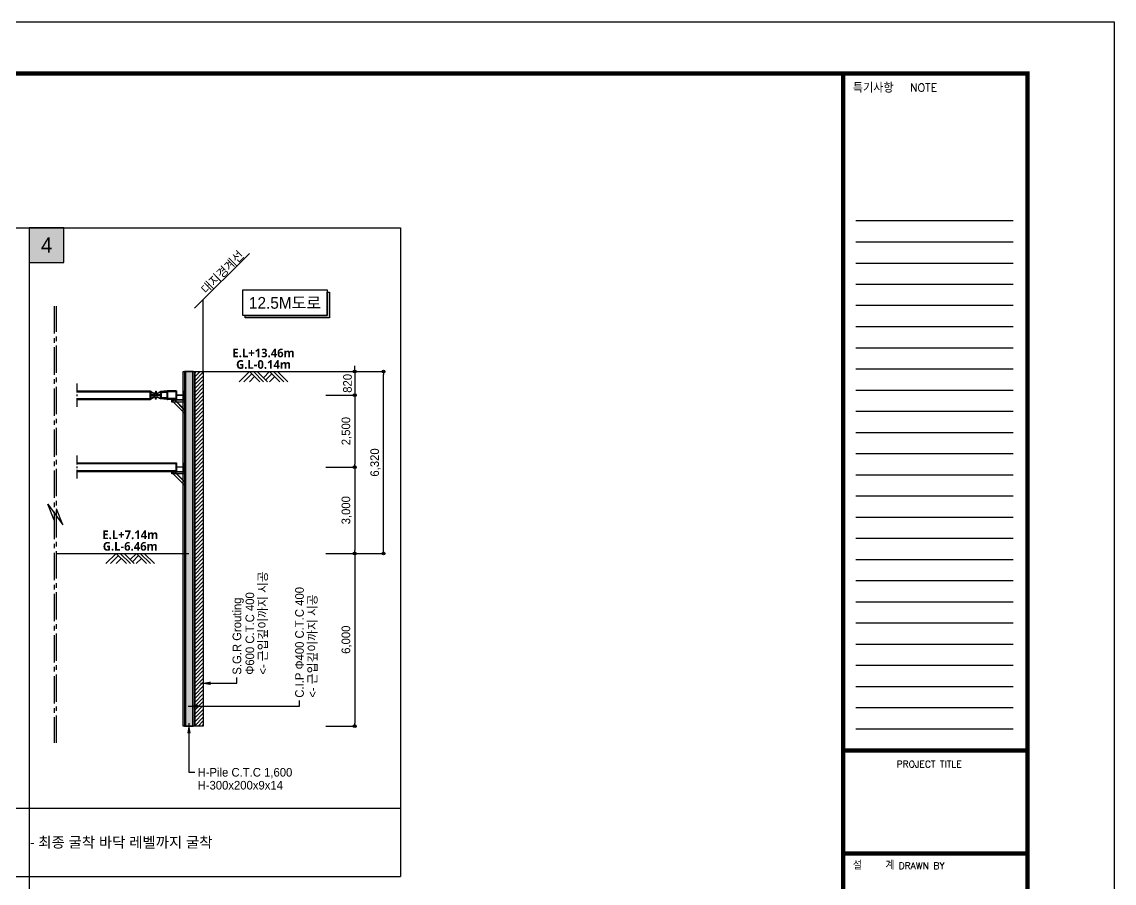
# Model space of a CAD drawing. Header units: millimetres. Extents: x 1073475 to 2890243, y -1340830 to -367733.
# Drawn here: x 2852270 to 2890243, y -397668 to -367733 of the extents above; entities that cross this region are included whole.
import ezdxf
from ezdxf.enums import TextEntityAlignment as Align

# ---------------------------------------------------------------- set-up
doc = ezdxf.new("R2010")
doc.units = ezdxf.units.MM
doc.header["$LTSCALE"] = 50
doc.header["$PDMODE"] = 3
doc.header["$PDSIZE"] = 100
for name, pattern in [('CENTER', [2, 1.25, -0.25, 0.25, -0.25]), ('CENTER2', [28.575, 19.05, -3.175, 3.175, -3.175]), ('PHANTOM', [63.5, 31.75, -6.35, 6.35, -6.35, 6.35, -6.35])]:
    doc.linetypes.add(name, pattern=pattern)
doc.layers.get('Defpoints').update_dxf_attribs({"color": 151})
for name, color, linetype in [('1', 1, 'Continuous'), ('11', 11, 'Continuous'), ('2', 3, 'Continuous'), ('4', 4, 'Continuous'), ('ANGLE', 1, 'Continuous'), ('C-DIM', 7, 'Continuous'), ('CIP', 1, 'Continuous'), ('line', 133, 'Continuous'), ('LW-소공', 8, 'Continuous'), ('PILE', 3, 'Continuous'), ('STRUT', 3, 'Continuous'), ('STRUT-하', 3, 'Continuous'), ('TEX', 3, 'Continuous'), ('TEXT', 3, 'Continuous'), ('TEXT1', 7, 'Continuous'), ('WALE-1', 3, 'Continuous'), ('대지경계선', 6, 'PHANTOM'), ('유압JACK', 2, 'Continuous'), ('현황', 9, 'Continuous')]:
    doc.layers.add(name, color=color, linetype=linetype)
doc.styles.add('RXHG', font='arial.ttf')
doc.styles.add('RXHS', font='SIMPLEX.SHX', dxfattribs={"bigfont": 'WHGTXT.SHX'})
doc.styles.add('돋움', font='')
doc.styles.add('맑은고딕', font='malgunbd.ttf')
doc.styles.get('돋움').set_extended_font_data('Dotum')
doc.dimstyles.new('SAM-200', dxfattribs={"dimtxt": 300, "dimasz": 100, "dimexe": 70, "dimexo": 0, "dimgap": 100, "dimtad": 1, "dimdec": 0, "dimzin": 0, "dimdsep": 46, "dimlunit": 6, "dimtxsty": '돋움', "dimblk": 'ORIGIN', "dimcen": 100, "dimclrd": 1, "dimclre": 1, "dimclrt": 7, "dimadec": 0, "dimazin": 0, "dimtfac": 1, "dimtdec": 0, "dimtix": 1, "dimtmove": 2, "dimatfit": 3, "dimfxl": 70, "dimtolj": 1, "dimtzin": 0, "dimlwd": -1, "dimlwe": -1, "dimarcsym": 0})
doc.dimstyles.new('SAM-200-지시선', dxfattribs={"dimscale": 0.1, "dimtxt": 300, "dimasz": 360, "dimexe": 70, "dimexo": 0, "dimgap": 100, "dimtad": 1, "dimdec": 0, "dimzin": 0, "dimdsep": 46, "dimlunit": 6, "dimtxsty": '돋움', "dimcen": 100, "dimclrd": 1, "dimclre": 1, "dimclrt": 256, "dimadec": 0, "dimazin": 0, "dimtfac": 1, "dimtdec": 0, "dimtix": 1, "dimtmove": 2, "dimatfit": 3, "dimfxl": 70, "dimtolj": 1, "dimtzin": 0, "dimlwd": -1, "dimlwe": -1, "dimarcsym": 0})

# ---------------------------------------------------------------- blocks, each defined once
blk = doc.blocks.new('dbox')
at = {"layer": '11'}
for p, q in [((4288, 57600), (81088, 57600)), ((81088, 57600), (81088, 1800))]:
    blk.add_line(p, q, dxfattribs=at)
at = {"layer": '11', "const_width": 150}
blk.add_lwpolyline([(81088, 1800), (4288, 1800), (4288, 57600), (81088, 57600)], close=True, dxfattribs=at)
for points in [[(74675, 57600), (74675, 1800)], [(81088, 34076), (74675, 34076)], [(81088, 30501), (74675, 30501)]]:
    blk.add_lwpolyline(points, dxfattribs=at)
at = {"layer": '4'}
for p, q in [((80586, 52479), (75119, 52479)), ((80586, 51743), (75119, 51743)), ((80586, 51007), (75119, 51007)), ((80586, 50271), (75119, 50271)), ((80586, 49536), (75119, 49536)), ((80586, 48800), (75119, 48800)), ((80586, 48064), (75119, 48064)), ((80586, 47328), (75119, 47328)), ((80586, 46592), (75119, 46592)), ((80586, 45856), (75119, 45856)), ((80586, 45120), (75119, 45120)), ((80586, 44384), (75119, 44384)), ((80586, 43648), (75119, 43648)), ((80586, 42912), (75119, 42912)), ((80586, 42176), (75119, 42176)), ((80586, 41440), (75119, 41440)), ((80586, 40704), (75119, 40704)), ((80586, 39968), (75119, 39968)), ((80586, 39232), (75119, 39232)), ((80586, 38497), (75119, 38497)), ((80586, 37761), (75119, 37761)), ((80586, 37025), (75119, 37025)), ((80586, 36289), (75119, 36289)), ((80586, 35553), (75119, 35553)), ((80586, 34817), (75119, 34817))]:
    blk.add_line(p, q, dxfattribs=at)
at = {"layer": 'TEXT', "color": 7}
for p, q in [((0, 59400), (84100, 59400)), ((84100, 59400), (84100, 0))]:
    blk.add_line(p, q, dxfattribs=at)
at = {"layer": 'TEX', "color": 6, "linetype": 'Continuous', "style": 'RXHG', "width": 1}
for tag, p in [('일자', (76628, 15972)), ('축척', (76628, 13925)), ('설계번호', (76684, 12170))]:
    blk.add_attdef(tag, p, '', height=300, dxfattribs=at)
at = {"layer": 'TEX', "color": 7, "linetype": 'Continuous', "style": 'RXHG', "width": 1}
blk.add_attdef('파일명', (81840, 4453), '', height=300, rotation=90, dxfattribs=at)
at = {"layer": 'TEX', "linetype": 'Continuous', "style": 'RXHG', "width": 1}
for tag, p in [('도면명-1', (77799, 3389)), ('도면명-2', (77799, 2662))]:
    blk.add_attdef(tag, text='', height=400, dxfattribs=at).set_placement(p, align=Align.CENTER)
at = {"layer": 'TEXT1', "style": 'RXHS', "width": 1}
for s, height, p in [('특기사항', 334.3, (75018, 56940)), ('NOTE', 278.6, (77005, 56974)), ('PROJECT TITLE', 231.29, (76539, 33488)), ('설    계', 273.3, (75018, 29943)), ('DRAWN BY', 231.3, (76609, 29956))]:
    blk.add_text(s, height=height, dxfattribs=at).set_placement(p)
blk = doc.blocks.new('A$C2B0A0156')
blk.add_hatch(color=253).paths.add_polyline_path([(0, 0), (0, -1800), (1800, -1800), (1800, 0)])
at = {"color": 250}
blk.add_lwpolyline([(0, 0), (0, -1800), (1800, -1800), (1800, 0), (0, 0)], dxfattribs=at)
blk = doc.blocks.new('_Origin')
at = {"color": 0, "linetype": 'ByBlock', "lineweight": -2}
blk.add_line((0, 0), (-1, 0), dxfattribs=at)
blk.add_circle((0, 0), 0.5, dxfattribs=at)
blk = doc.blocks.new('*D895')
at = {"layer": 'C-DIM', "color": 1, "ltscale": 0.2, "transparency": 16777216}
for p, q in [((2863842, -379787), (2863842, -379687)), ((2862842, -379887), (2863912, -379887)), ((2863842, -379887), (2863842, -380707)), ((2862842, -380707), (2863912, -380707)), ((2863842, -380807), (2863842, -380907))]:
    blk.add_line(p, q, dxfattribs=at)
at = {"layer": 'Defpoints', "color": 0, "ltscale": 0.2, "transparency": 16777216}
for p in [(2862842, -379887), (2862842, -380707), (2863842, -380707)]:
    blk.add_point(p, dxfattribs=at)
at = {"layer": 'C-DIM', "color": 1, "ltscale": 0.2, "transparency": 16777216, "xscale": 100, "yscale": 100, "zscale": 100}
for p, rotation in [((2863842, -379887), 270), ((2863842, -380707), 90)]:
    blk.add_blockref('_Origin', p, dxfattribs=dict(at, rotation=rotation))
at = {"layer": 'C-DIM', "color": 7, "ltscale": 0.2, "transparency": 16777216, "insert": (2863592, -380297), "char_height": 300, "attachment_point": 5, "rotation": 90, "style": '돋움'}
blk.add_mtext('\\A1;820', dxfattribs=at)
blk = doc.blocks.new('*D896')
at = {"layer": 'C-DIM', "color": 1, "ltscale": 0.2, "transparency": 16777216}
for p, q in [((2862842, -380707), (2863912, -380707)), ((2863842, -380807), (2863842, -383107)), ((2862842, -383207), (2863912, -383207))]:
    blk.add_line(p, q, dxfattribs=at)
at = {"layer": 'Defpoints', "color": 0, "ltscale": 0.2, "transparency": 16777216}
for p in [(2862842, -380707), (2862842, -383207), (2863842, -383207)]:
    blk.add_point(p, dxfattribs=at)
at = {"layer": 'C-DIM', "color": 1, "ltscale": 0.2, "transparency": 16777216, "xscale": 100, "yscale": 100, "zscale": 100}
for p, rotation in [((2863842, -380707), 90), ((2863842, -383207), 270)]:
    blk.add_blockref('_Origin', p, dxfattribs=dict(at, rotation=rotation))
at = {"layer": 'C-DIM', "color": 7, "ltscale": 0.2, "transparency": 16777216, "insert": (2863563, -381957), "char_height": 300, "attachment_point": 5, "rotation": 90, "style": '돋움'}
blk.add_mtext('\\A1;2,500', dxfattribs=at)
blk = doc.blocks.new('*D897')
at = {"layer": 'C-DIM', "color": 1, "ltscale": 0.2, "transparency": 16777216}
for p, q in [((2862842, -383207), (2863912, -383207)), ((2863842, -383307), (2863842, -386107)), ((2862842, -386207), (2863912, -386207))]:
    blk.add_line(p, q, dxfattribs=at)
at = {"layer": 'Defpoints', "color": 0, "ltscale": 0.2, "transparency": 16777216}
for p in [(2862842, -383207), (2862842, -386207), (2863842, -386207)]:
    blk.add_point(p, dxfattribs=at)
at = {"layer": 'C-DIM', "color": 1, "ltscale": 0.2, "transparency": 16777216, "xscale": 100, "yscale": 100, "zscale": 100}
for p, rotation in [((2863842, -383207), 90), ((2863842, -386207), 270)]:
    blk.add_blockref('_Origin', p, dxfattribs=dict(at, rotation=rotation))
at = {"layer": 'C-DIM', "color": 7, "ltscale": 0.2, "transparency": 16777216, "insert": (2863563, -384707), "char_height": 300, "attachment_point": 5, "rotation": 90, "style": '돋움'}
blk.add_mtext('\\A1;3,000', dxfattribs=at)
blk = doc.blocks.new('*D898')
at = {"layer": 'C-DIM', "color": 1, "ltscale": 0.2, "transparency": 16777216}
for p, q in [((2862842, -386207), (2863912, -386207)), ((2863842, -386307), (2863842, -392107)), ((2862842, -392207), (2863912, -392207))]:
    blk.add_line(p, q, dxfattribs=at)
at = {"layer": 'Defpoints', "color": 0, "ltscale": 0.2, "transparency": 16777216}
for p in [(2862842, -386207), (2862842, -392207), (2863842, -392207)]:
    blk.add_point(p, dxfattribs=at)
at = {"layer": 'C-DIM', "color": 1, "ltscale": 0.2, "transparency": 16777216, "xscale": 100, "yscale": 100, "zscale": 100}
for p, rotation in [((2863842, -386207), 90), ((2863842, -392207), 270)]:
    blk.add_blockref('_Origin', p, dxfattribs=dict(at, rotation=rotation))
at = {"layer": 'C-DIM', "color": 7, "ltscale": 0.2, "transparency": 16777216, "insert": (2863563, -389207), "char_height": 300, "attachment_point": 5, "rotation": 90, "style": '돋움'}
blk.add_mtext('\\A1;6,000', dxfattribs=at)
blk = doc.blocks.new('*D899')
at = {"layer": 'C-DIM', "color": 1, "ltscale": 0.2, "transparency": 16777216}
for p, q in [((2863842, -379887), (2864912, -379887)), ((2864842, -386107), (2864842, -379987)), ((2863842, -386207), (2864912, -386207))]:
    blk.add_line(p, q, dxfattribs=at)
at = {"layer": 'Defpoints', "color": 0, "ltscale": 0.2, "transparency": 16777216}
for p in [(2863842, -379887), (2864842, -379887), (2863842, -386207)]:
    blk.add_point(p, dxfattribs=at)
at = {"layer": 'C-DIM', "color": 1, "ltscale": 0.2, "transparency": 16777216, "xscale": 100, "yscale": 100, "zscale": 100}
for p, rotation in [((2864842, -379887), 90), ((2864842, -386207), 270)]:
    blk.add_blockref('_Origin', p, dxfattribs=dict(at, rotation=rotation))
at = {"layer": 'C-DIM', "color": 7, "ltscale": 0.2, "transparency": 16777216, "insert": (2864563, -383047), "char_height": 300, "attachment_point": 5, "rotation": 90, "style": '돋움'}
blk.add_mtext('\\A1;6,320', dxfattribs=at)
blk = doc.blocks.new('A$C62E05D53')
at = {"layer": '1'}
for p, q in [((-273, 0), (-628, -356)), ((84, -356), (-273, 0)), ((221, -356), (-137, 0)), ((357, -356), (0, 0)), ((429, 0), (215, -215)), ((787, -356), (429, 0)), ((923, -356), (566, 0)), ((1060, -356), (703, 0)), ((-195, -78), (-472, -356)), ((-97, -175), (-277, -356)), ((508, -78), (294, -293)), ((605, -175), (425, -356))]:
    blk.add_line(p, q, dxfattribs=at)
blk = doc.blocks.new('A$C52A661DD')
at = {"layer": 'ANGLE'}
for p, q in [((-450, -10), (0, -10)), ((-361, -7), (0, -368))]:
    blk.add_line(p, q, dxfattribs=at)
for points in [[(-450, 0), (0, 0), (0, -90), (-450, -90)], [(-354, 0), (0, -354), (0, -481), (-417, -64)]]:
    blk.add_lwpolyline(points, close=True, dxfattribs=at)
blk = doc.blocks.new('A$C26452653')
at = {"layer": '유압JACK'}
for p, q in [((0, 600), (0, 587)), ((0, 600), (300, 600)), ((300, 600), (0, 600)), ((5, 582), (62, 582)), ((5, 582), (150, 582)), ((5, 582), (125, 582)), ((9, 582), (82, 471)), ((17, 413), (64, 417)), ((17, 393), (64, 389)), ((83, 450), (77, 568)), ((77, 434), (77, 432)), ((77, 432), (77, 372)), ((150, 438), (81, 438)), ((150, 444), (89, 444)), ((95, 444), (95, 438)), ((95, 444), (205, 444)), ((95, 438), (205, 438)), ((98, 444), (98, 438)), ((295, 582), (139, 582)), ((142, 479), (140, 567)), ((150, 444), (211, 444)), ((150, 438), (218, 438)), ((158, 479), (160, 567)), ((295, 582), (175, 582)), ((202, 444), (202, 438)), ((205, 444), (205, 438)), ((217, 450), (223, 568)), ((291, 582), (218, 471)), ((222, 434), (222, 432)), ((222, 432), (222, 372)), ((282, 413), (236, 417)), ((282, 393), (236, 389)), ((295, 582), (238, 582)), ((300, 600), (300, 587)), ((0, 13), (26, 234)), ((0, 13), (0, 0)), ((0, 0), (300, 0)), ((5, 18), (25, 18)), ((40, 33), (40, 244)), ((77, 363), (54, 296)), ((56, 21), (56, 199)), ((56, 168), (60, 168)), ((56, 153), (60, 153)), ((56, 63), (60, 63)), ((56, 48), (60, 48)), ((70, 311), (57, 299)), ((59, 18), (241, 18)), ((60, 168), (60, 153)), ((60, 48), (60, 63)), ((77, 374), (77, 372)), ((77, 373), (77, 372)), ((133, 368), (77, 368)), ((77, 368), (77, 327)), ((150, 368), (81, 368)), ((92, 226), (92, 221)), ((92, 226), (207, 226)), ((92, 221), (207, 221)), ((98, 234), (98, 226)), ((98, 226), (197, 226)), ((101, 235), (101, 226)), ((102, 226), (102, 221)), ((103, 226), (103, 221)), ((103, 221), (195, 221)), ((103, 218), (103, 213)), ((103, 218), (195, 218)), ((103, 213), (197, 213)), ((105, 221), (105, 218)), ((133, 368), (222, 368)), ((141, 247), (141, 360)), ((141, 341), (159, 341)), ((141, 259), (159, 259)), ((150, 368), (218, 368)), ((159, 247), (159, 360)), ((195, 221), (197, 221)), ((195, 221), (195, 218)), ((195, 218), (197, 218)), ((197, 226), (197, 221)), ((197, 226), (197, 221)), ((197, 226), (197, 221)), ((197, 226), (202, 226)), ((197, 218), (197, 213)), ((199, 235), (199, 226)), ((202, 234), (202, 226)), ((207, 226), (207, 221)), ((222, 374), (222, 372)), ((222, 373), (222, 372)), ((222, 368), (222, 327)), ((222, 363), (246, 296)), ((230, 311), (243, 299)), ((240, 168), (240, 153)), ((244, 168), (240, 168)), ((244, 153), (240, 153)), ((244, 63), (240, 63)), ((240, 48), (240, 63)), ((244, 48), (240, 48)), ((244, 21), (244, 199)), ((260, 33), (260, 244)), ((300, 13), (274, 234)), ((295, 18), (275, 18)), ((300, 13), (300, 0))]:
    blk.add_line(p, q, dxfattribs=at)
for centre, radius, start, end in [((5, 587), 5, 180, 270), ((17, 403), 10, 90, 270), ((62, 567), 15, 3, 90), ((62, 432), 15, 274.7636, 0), ((62, 374), 15, 0, 85.2364), ((81, 434), 4, 90, 180), ((89, 450), 6, 183, 270), ((125, 567), 15, 1.2674, 90), ((132, 479), 10, 270, 1.2674), ((150, 403), 15, 90, 270), ((150, 403), 10, 90, 270), ((150, 403), 15, 270, 90), ((150, 403), 10, 270, 90), ((168, 479), 10, 178.7326, 270), ((175, 567), 15, 90, 178.7326), ((211, 450), 6, 270, 357), ((218, 434), 4, 0, 90), ((237, 432), 15, 180, 265.2364), ((238, 567), 15, 90, 177), ((237, 374), 15, 94.7636, 180), ((282, 403), 10, 270, 90), ((295, 587), 5, 270, 0), ((5, 13), 5, 90, 180), ((25, 33), 15, 270, 0), ((135, 221), 110, 135, 172.9969), ((150, 236), 110, 135.3602, 180), ((81, 199), 25, 119.7623, 180), ((59, 21), 3, 180, 270), ((150, 79), 164, 90, 119.7623), ((57, 327), 20, 315.3602, 0), ((81, 372), 4, 180, 270), ((133, 360), 7.5, 0, 90), ((136, 247), 5, 274.7518, 0), ((150, 79), 164, 60.2377, 90), ((166, 360), 7.5, 90, 180), ((164, 247), 5, 180, 265.2482), ((218, 372), 4, 270, 0), ((242, 327), 20, 180, 224.6398), ((150, 236), 110, 0, 44.6398), ((219, 199), 25, 0, 60.2377), ((241, 21), 3, 270, 0), ((165, 221), 110, 7.0031, 45), ((275, 33), 15, 180, 270), ((295, 13), 5, 0, 90)]:
    blk.add_arc(centre, radius, start, end, dxfattribs=at)

msp = doc.modelspace()

# ---------------------------------------------------------------- hatches: boundary and pattern name
at = {"layer": 'CIP'}
h = msp.add_hatch(dxfattribs=at)
h.set_pattern_fill('AR-CONC', color=256, scale=2, style=0)
h.set_pattern_definition([(50, (2857879.65, -393947.1), (364.3693, -31.878), [38.1, -419.1]), (355, (2857879.65, -393947.1), (-70.486, 382.113), [30.48, -335.28]), (100.451, (2857910, -393949.77), (293.885, 350.233), [32.38, -356.18]), (46.1842, (2857879.65, -393845.5), (542.158, -84.085), [57.15, -628.65]), (96.6356, (2857924.83, -393852.5), (474.808, 494.851), [48.57, -534.27]), (351.184, (2857879.65, -393845.5), (474.81, 494.85), [45.72, -502.92]), (21, (2857930.45, -393870.9), (303.23, -204.531), [38.1, -419.1]), (326, (2857930.45, -393870.9), (123.604, 368.376), [30.48, -335.28]), (71.4514, (2857955.72, -393887.96), (426.833, 163.846), [32.38, -356.18]), (37.5, (2857879.65, -393947.11), (6.1772, 169.1101), [0, -331.216, 0, -340.36, 0, -336.55]), (7.5, (2857879.65, -393947.11), (133.6393, 200.3611), [0, -194.056, 0, -323.596, 0, -128.27]), (327.5, (2857766.37, -393947.11), (271.1812, -11.4575), [0, -127, 0, -396.24, 0, -525.78]), (317.5, (2857715.57, -393947.11), (296.2584, 50.853), [0, -165.1, 0, -263.144, 0, -373.38])])
h.paths.add_polyline_path([(2857879.7, -379887.1), (2858279.7, -379887.1), (2858279.7, -392207.1), (2857879.7, -392207.1)])
at = {"layer": 'LW-소공'}
h = msp.add_hatch(dxfattribs=at)
h.set_pattern_fill('ANSI31', color=256, scale=30, style=0)
h.set_pattern_definition([(45, (2858279.65, -393947.11), (-67.3519, 67.3519), [])])
h.paths.add_polyline_path([(2858279.7, -379887.1), (2858578.7, -379887.1), (2858578.5, -392207.1), (2858279.7, -392207.1)])

# ---------------------------------------------------------------- linework, layer by layer
at = {"color": 2}
for p, q in [((2852529.7, -374893.1, 0), (2852529.7, -419973, 0)), ((2865430.9, -374893.1, 0), (2865430.9, -397433.1, 0)), ((2813826, -395059.8, 0), (2865430.9, -395059.8, 0)), ((2813826, -397433.1, 0), (2865430.9, -397433.1, 0))]:
    msp.add_line(p, q, dxfattribs=at)
msp.add_line((2858079.7, -379887.1, 0), (2862842.5, -379887.1, 0))
at = {"ltscale": 0.2}
msp.add_line((2853471.3, -386207.1, 0), (2858079.7, -386207.1, 0), dxfattribs=at)
at = {"color": 2, "elevation": 0}
msp.add_lwpolyline([(2852529.7, -419973), (2813826, -419973), (2813826, -374893.1), (2865430.9, -374893.1)], dxfattribs=at)
at = {"layer": 'CIP', "elevation": 0}
msp.add_lwpolyline([(2857879.7, -379887.1), (2858279.7, -379887.1), (2858279.7, -392207.1), (2857879.7, -392207.1)], close=True, dxfattribs=at)
at = {"layer": 'line', "linetype": 'CENTER2', "elevation": 0}
for points in [[(2853391.3, -377614.2), (2853391.3, -392795.9)], [(2853471.3, -392795.9), (2853471.3, -377614.2)], [(2853391.3, -385046.7), (2853176.2, -384500.9), (2853699.4, -385213.3), (2853471.3, -384655.7)]]:
    msp.add_lwpolyline(points, dxfattribs=at)
at = {"layer": 'LW-소공', "elevation": 0}
msp.add_lwpolyline([(2858279.7, -379887.1), (2858578.7, -379887.1), (2858578.5, -392207.1), (2858279.7, -392207.1)], close=True, dxfattribs=at)
at = {"layer": 'PILE', "color": 1}
for p, q in [((2857959.7, -379887.1, 0), (2857959.7, -392207.1, 0)), ((2858199.7, -379887.1, 0), (2858199.7, -392207.1, 0))]:
    msp.add_line(p, q, dxfattribs=at)
at = {"layer": 'PILE', "elevation": 0}
msp.add_lwpolyline([(2857929.7, -392207.1), (2858229.7, -392207.1), (2858229.7, -379887.1), (2857929.7, -379887.1), (2857929.7, -392207.1)], dxfattribs=at)
at = {"layer": 'STRUT'}
for p, q in [((2854178.4, -380557.1, 0), (2856729.7, -380557.1, 0)), ((2854178.4, -380857.1, 0), (2856729.7, -380857.1, 0)), ((2857629.7, -380557.1, 0), (2857329.7, -380557.1, 0)), ((2857629.7, -380857.1, 0), (2857329.7, -380857.1, 0)), ((2854178.4, -383057.1, 0), (2857629.7, -383057.1, 0)), ((2854178.4, -383357.1, 0), (2857629.7, -383357.1, 0))]:
    msp.add_line(p, q, dxfattribs=at)
at = {"layer": 'STRUT', "color": 1}
for p, q in [((2854178.4, -380587.1, 0), (2856729.7, -380587.1, 0)), ((2854178.4, -380827.1, 0), (2856729.7, -380827.1, 0)), ((2857629.7, -380587.1, 0), (2857329.7, -380587.1, 0)), ((2857629.7, -380827.1, 0), (2857329.7, -380827.1, 0)), ((2854178.4, -383087.1, 0), (2857629.7, -383087.1, 0)), ((2854178.4, -383327.1, 0), (2857629.7, -383327.1, 0))]:
    msp.add_line(p, q, dxfattribs=at)
at = {"layer": 'STRUT-하', "color": 1, "linetype": 'CENTER', "ltscale": 5}
for p, q in [((2854178.4, -380306.6, 0), (2854178.4, -381107.6, 0)), ((2854178.4, -382806.6, 0), (2854178.4, -383607.6, 0))]:
    msp.add_line(p, q, dxfattribs=at)
at = {"layer": 'WALE-1', "elevation": 0}
for points in [[(2857929.7, -380857.1), (2857914.7, -380857.1), (2857914.7, -380732.1, 0.4142136), (2857894.7, -380712.1), (2857664.7, -380712.1, 0.4142136), (2857644.7, -380732.1), (2857644.7, -380857.1), (2857629.7, -380857.1), (2857629.7, -380557.1), (2857644.7, -380557.1), (2857644.7, -380682.1, 0.4142136), (2857664.7, -380702.1), (2857894.7, -380702.1, 0.4142136), (2857914.7, -380682.1), (2857914.7, -380557.1), (2857929.7, -380557.1)], [(2857929.7, -383357.1), (2857914.7, -383357.1), (2857914.7, -383232.1, 0.4142136), (2857894.7, -383212.1), (2857664.7, -383212.1, 0.4142136), (2857644.7, -383232.1), (2857644.7, -383357.1), (2857629.7, -383357.1), (2857629.7, -383057.1), (2857644.7, -383057.1), (2857644.7, -383182.1, 0.4142136), (2857664.7, -383202.1), (2857894.7, -383202.1, 0.4142136), (2857914.7, -383182.1), (2857914.7, -383057.1), (2857929.7, -383057.1)]]:
    msp.add_lwpolyline(points, format="xyb", close=True, dxfattribs=at)
at = {"layer": '대지경계선', "color": 8, "linetype": 'Continuous'}
for p, q in [((2858271.1, -377687.9, 0), (2860179, -375780, 0)), ((2858578.7, -379887.1, 0), (2858578.7, -377380.3, 0))]:
    msp.add_line(p, q, dxfattribs=at)

# ---------------------------------------------------------------- block references
msp.add_blockref('dbox', (2806142.7, -427133.1))
at = {"xscale": 0.6666666666666666, "yscale": 0.6666666666666666, "zscale": 0.6666666666666666}
msp.add_blockref('A$C2B0A0156', (2852529.7, -374893.1, 0), dxfattribs=at)
at = {"layer": 'ANGLE'}
for p in [(2857929.7, -380857.1, 0), (2857929.7, -383357.1, 0)]:
    msp.add_blockref('A$C52A661DD', p, dxfattribs=at)
at = {"layer": 'C-DIM'}
for p in [(2860455.8, -379887.1, 0), (2855822.3, -386207.1, 0)]:
    msp.add_blockref('A$C62E05D53', p, dxfattribs=at)
at = {"layer": '유압JACK', "xscale": -1, "rotation": 89.99999999998624}
msp.add_blockref('A$C26452653', (2857329.7, -380557.1, 0), dxfattribs=at)

# ---------------------------------------------------------------- texts
at = {"color": 5, "style": '돋움'}
msp.add_text('4', height=533.3, dxfattribs=at).set_placement((2853129.7, -375493.1, 0), align=Align.MIDDLE)
at = {"layer": '1', "color": 7, "style": '맑은고딕'}
for s, p in [('E.L+13.46m', (2860671.8, -379241.6, 0)), ('G.L-0.14m', (2860671.8, -379641.6, 0)), ('E.L+7.14m', (2856038.3, -385561.6, 0)), ('G.L-6.46m', (2856038.3, -385961.6, 0))]:
    msp.add_text(s, height=300, dxfattribs=at).set_placement(p, align=Align.MIDDLE)
at = {"layer": '2', "color": 7, "ltscale": 0.1, "style": '돋움'}
msp.add_text('- 최종 굴착 바닥 레벨까지 굴착', height=366.667, dxfattribs=at).set_placement((2852550.4, -396246.4, 0), align=Align.MIDDLE_LEFT)
at = {"layer": 'C-DIM', "color": 7, "style": '돋움'}
for s, p in [('<- 근입깊이까지 시공', (2860646.6, -390422.2, 0)), ('Φ600 C.T.C 400', (2860196.6, -390422.2, 0)), ('C.I.P Φ400 C.T.C 400', (2861922.2, -391222.2, 0)), ('<- 근입깊이까지 시공', (2862372.2, -391222.2, 0)), ('S.G.R Grouting', (2859746.6, -390422.2, 0))]:
    msp.add_text(s, height=300, rotation=90, dxfattribs=at).set_placement(p, align=Align.MIDDLE_LEFT)
for s, p in [('H-Pile C.T.C 1,600', (2858379.7, -393814.5, 0)), ('H-300x200x9x14', (2858379.7, -394264.5, 0))]:
    msp.add_text(s, height=300, dxfattribs=at).set_placement(p, align=Align.MIDDLE_LEFT)
at = {"layer": '대지경계선', "color": 1, "style": '돋움'}
msp.add_text('대지경계선', height=300, rotation=45, dxfattribs=at).set_placement((2859237.7, -376429.2, 0), align=Align.MIDDLE)

# ---------------------------------------------------------------- dimensions: what is measured, and where the dimension line sits
at = {"layer": 'C-DIM', "ltscale": 0.2}
for base, p1, p2, picture, middle in [((2863842.5, -380707.1, 0), (2862842.5, -379887.1, 0), (2862842.5, -380707.1, 0), '*D895', (2863592.3, -380297.1, 0)), ((2864842.5, -379887.1, 0), (2863842.5, -386207.1, 0), (2863842.5, -379887.1, 0), '*D899', (2864563.4, -383047.1, 0)), ((2863842.5, -383207.1, 0), (2862842.5, -380707.1, 0), (2862842.5, -383207.1, 0), '*D896', (2863563.4, -381957.1, 0)), ((2863842.5, -386207.1, 0), (2862842.5, -383207.1, 0), (2862842.5, -386207.1, 0), '*D897', (2863563.4, -384707.1, 0)), ((2863842.5, -392207.1, 0), (2862842.5, -386207.1, 0), (2862842.5, -392207.1, 0), '*D898', (2863563.4, -389207.1, 0))]:
    dim = msp.add_linear_dim(base=base, p1=p1, p2=p2, angle=90, dimstyle='SAM-200', dxfattribs=at)
    dim.commit()
    dim.dimension.update_dxf_attribs({"geometry": picture, "text_midpoint": middle})

# ---------------------------------------------------------------- leaders
at = {"layer": 'C-DIM'}
for points in [[(2858477.1, -390722.2, 0), (2859746.6, -390722.2, 0), (2859746.6, -390522.2, 0)], [(2858050.6, -391522.2, 0), (2861922.2, -391522.2, 0), (2861922.2, -391322.2, 0)], [(2858079.7, -392103.7, 0), (2858079.7, -393814.5, 0), (2858279.7, -393814.5, 0)]]:
    msp.add_leader(points, dimstyle='SAM-200-지시선', override={"dimscale": 1}, dxfattribs=at)

# ---------------------------------------------------------------- next in the draw order: wipeouts: each hides what was drawn before it
msp.add_wipeout([(2859953.6, -377047.5), (2862885.9, -377047.5), (2862885.9, -377941.4), (2859953.6, -377941.4)]).translate(0, 0, 0).dxf.layer = '현황'

# ---------------------------------------------------------------- next in the draw order: hatches: boundary and pattern name
at = {"layer": '현황'}
msp.add_hatch(color=256, dxfattribs=at).paths.add_polyline_path([(2860035.3, -377941.4), (2862885.9, -377941.4), (2862885.9, -377129.2), (2862967.5, -377129.2), (2862967.5, -378023), (2860035.3, -378023)])

# ---------------------------------------------------------------- next in the draw order: linework, layer by layer
at = {"layer": '현황', "elevation": 0}
for points in [[(2859953.6, -377047.5), (2862885.9, -377047.5), (2862885.9, -377941.4), (2859953.6, -377941.4)], [(2860035.3, -377941.4), (2862885.9, -377941.4), (2862885.9, -377129.2), (2862967.5, -377129.2), (2862967.5, -378023), (2860035.3, -378023)]]:
    msp.add_lwpolyline(points, close=True, dxfattribs=at)

# ---------------------------------------------------------------- next in the draw order: texts
at = {"layer": '현황', "style": '돋움'}
msp.add_text('12.5M도로', height=408.33, dxfattribs=at).set_placement((2861419.7, -377494.4, 0), align=Align.MIDDLE)

doc.saveas('drawing.dxf')
